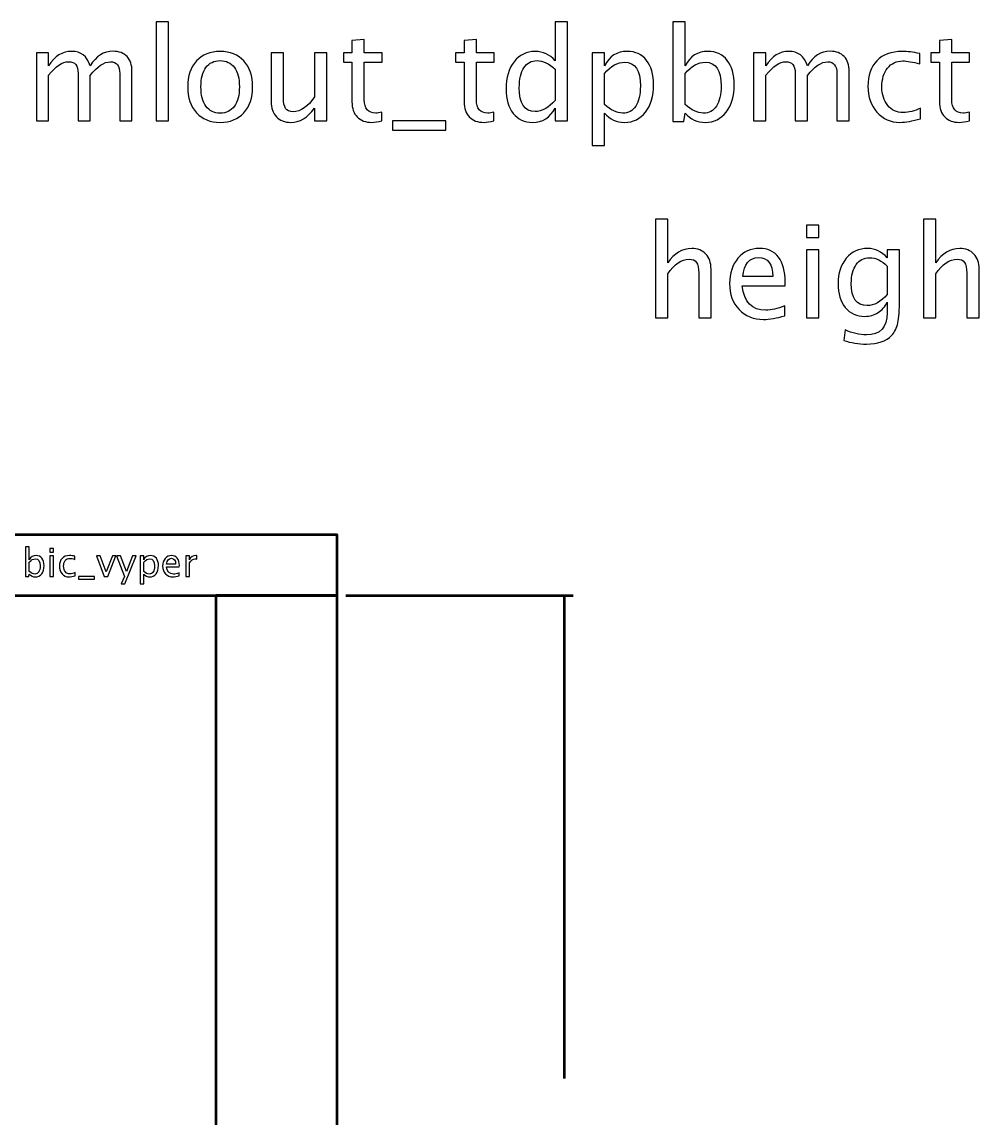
# Model space of a CAD drawing. Header units: centimetres. Extents: x -71 to 58, y -28 to 40.
# Drawn here: x -37.91 to -6.3, y 4.25 to 40.43 of the extents above; entities that cross this region are included whole.
import ezdxf

# ---------------------------------------------------------------- set-up
doc = ezdxf.new("R2010")
doc.units = ezdxf.units.CM
doc.header["$MEASUREMENT"] = 0
doc.layers.add('Layer 1', color=7, linetype='Continuous')

msp = doc.modelspace()

# ---------------------------------------------------------------- linework, layer by layer
at = {"layer": 'Layer 1', "lineweight": 53}
for points in [[(-62.5, 21.49999), (-27.5, 21.49999), (-27.5, 23.49999), (-62.5, 23.49999), (-62.5, 21.49999)], [(-31.5, -23.50001), (-27.5, -23.50001), (-27.5, 21.49999), (-31.5, 21.49999), (-31.5, -23.50001)]]:
    msp.add_lwpolyline(points, close=True, dxfattribs=at)
at = {"layer": 'Layer 1'}
for points, knots in [([(-33.4777, 37.17044), (-33.4777, 37.17044), (-33.4777, 40.43434), (-33.4777, 40.43434), (-33.4777, 40.43434), (-33.4777, 40.43434), (-33.0713, 40.43434), (-33.0713, 40.43434), (-33.0713, 40.43434), (-33.0713, 40.43434), (-33.0713, 37.17044), (-33.0713, 37.17044), (-33.0713, 37.17044), (-33.0713, 37.17044), (-33.4777, 37.17044), (-33.4777, 37.17044)], [0, 0, 0, 0, 0.2, 0.2, 0.2, 0.2, 0.4, 0.4, 0.4, 0.4, 0.6, 0.6, 0.6, 0.6, 1, 1, 1, 1]), ([(-20.29932, 37.17044), (-20.29932, 37.17044), (-20.29932, 37.59166), (-20.29932, 37.59166), (-20.29932, 37.59166), (-20.46513, 37.27698), (-20.7149, 37.11964), (-21.04862, 37.11964), (-21.04862, 37.11964), (-21.31956, 37.11964), (-21.53263, 37.21771), (-21.68786, 37.41456), (-21.68786, 37.41456), (-21.84308, 37.61141), (-21.92069, 37.88023), (-21.92069, 38.22101), (-21.92069, 38.22101), (-21.92069, 38.59354), (-21.8325, 38.89341), (-21.65681, 39.12059), (-21.65681, 39.12059), (-21.48042, 39.34708), (-21.249, 39.46067), (-20.96184, 39.46067), (-20.96184, 39.46067), (-20.69585, 39.46067), (-20.4743, 39.35907), (-20.29932, 39.15517), (-20.29932, 39.15517), (-20.29932, 39.15517), (-20.29932, 40.43434), (-20.29932, 40.43434), (-20.29932, 40.43434), (-20.29932, 40.43434), (-19.89293, 40.43434), (-19.89293, 40.43434), (-19.89293, 40.43434), (-19.89293, 40.43434), (-19.89293, 37.17044), (-19.89293, 37.17044), (-19.89293, 37.17044), (-19.89293, 37.17044), (-20.29932, 37.17044), (-20.29932, 37.17044)], [0, 0, 0, 0, 0.08333333, 0.08333333, 0.08333333, 0.08333333, 0.16666667, 0.16666667, 0.16666667, 0.16666667, 0.25, 0.25, 0.25, 0.25, 0.33333333, 0.33333333, 0.33333333, 0.33333333, 0.41666667, 0.41666667, 0.41666667, 0.41666667, 0.5, 0.5, 0.5, 0.5, 0.58333333, 0.58333333, 0.58333333, 0.58333333, 0.66666667, 0.66666667, 0.66666667, 0.66666667, 0.75, 0.75, 0.75, 0.75, 0.83333333, 0.83333333, 0.83333333, 0.83333333, 1, 1, 1, 1]), ([(-16.41453, 37.14504), (-16.41453, 37.14504), (-16.41453, 40.43434), (-16.41453, 40.43434), (-16.41453, 40.43434), (-16.41453, 40.43434), (-16.00813, 40.43434), (-16.00813, 40.43434), (-16.00813, 40.43434), (-16.00813, 40.43434), (-16.00813, 38.99007), (-16.00813, 38.99007), (-16.00813, 38.99007), (-15.84162, 39.30404), (-15.59115, 39.46067), (-15.25742, 39.46067), (-15.25742, 39.46067), (-14.98719, 39.46067), (-14.77482, 39.3626), (-14.6196, 39.16575), (-14.6196, 39.16575), (-14.46438, 38.9689), (-14.38677, 38.70008), (-14.38677, 38.3593), (-14.38677, 38.3593), (-14.38677, 37.98818), (-14.47496, 37.68832), (-14.65064, 37.46113), (-14.65064, 37.46113), (-14.82633, 37.23323), (-15.05775, 37.11964), (-15.3442, 37.11964), (-15.3442, 37.11964), (-15.6102, 37.11964), (-15.83174, 37.22124), (-16.00813, 37.42515), (-16.00813, 37.42515), (-16.00813, 37.42515), (-16.05752, 37.14504), (-16.05752, 37.14504), (-16.05752, 37.14504), (-16.05752, 37.14504), (-16.41453, 37.14504), (-16.41453, 37.14504)], [0, 0, 0, 0, 0.08333333, 0.08333333, 0.08333333, 0.08333333, 0.16666667, 0.16666667, 0.16666667, 0.16666667, 0.25, 0.25, 0.25, 0.25, 0.33333333, 0.33333333, 0.33333333, 0.33333333, 0.41666667, 0.41666667, 0.41666667, 0.41666667, 0.5, 0.5, 0.5, 0.5, 0.58333333, 0.58333333, 0.58333333, 0.58333333, 0.66666667, 0.66666667, 0.66666667, 0.66666667, 0.75, 0.75, 0.75, 0.75, 0.83333333, 0.83333333, 0.83333333, 0.83333333, 1, 1, 1, 1]), ([(-26.0228, 37.17115), (-26.14839, 37.13657), (-26.25775, 37.11964), (-26.35018, 37.11964), (-26.35018, 37.11964), (-26.55761, 37.11964), (-26.71918, 37.17891), (-26.83489, 37.29744), (-26.83489, 37.29744), (-26.95131, 37.41597), (-27.00917, 37.58037), (-27.00917, 37.79133), (-27.00917, 37.79133), (-27.00917, 37.79133), (-27.00917, 39.10931), (-27.00917, 39.10931), (-27.00917, 39.10931), (-27.00917, 39.10931), (-27.28998, 39.10931), (-27.28998, 39.10931), (-27.28998, 39.10931), (-27.28998, 39.10931), (-27.28998, 39.4141), (-27.28998, 39.4141), (-27.28998, 39.4141), (-27.28998, 39.4141), (-27.00917, 39.4141), (-27.00917, 39.4141), (-27.00917, 39.4141), (-27.00917, 39.4141), (-27.00917, 39.8198), (-27.00917, 39.8198), (-27.00917, 39.8198), (-27.00917, 39.8198), (-26.60277, 39.8586), (-26.60277, 39.8586), (-26.60277, 39.8586), (-26.60277, 39.8586), (-26.60277, 39.4141), (-26.60277, 39.4141), (-26.60277, 39.4141), (-26.60277, 39.4141), (-26.01433, 39.4141), (-26.01433, 39.4141), (-26.01433, 39.4141), (-26.01433, 39.4141), (-26.01433, 39.10931), (-26.01433, 39.10931), (-26.01433, 39.10931), (-26.01433, 39.10931), (-26.60277, 39.10931), (-26.60277, 39.10931), (-26.60277, 39.10931), (-26.60277, 39.10931), (-26.60277, 37.86471), (-26.60277, 37.86471), (-26.60277, 37.86471), (-26.60277, 37.5712), (-26.47506, 37.42444), (-26.22036, 37.42444), (-26.22036, 37.42444), (-26.16603, 37.42444), (-26.10041, 37.43361), (-26.0228, 37.45125), (-26.0228, 37.45125), (-26.0228, 37.45125), (-26.0228, 37.17115), (-26.0228, 37.17115)], [0, 0, 0, 0, 0.05555556, 0.05555556, 0.05555556, 0.05555556, 0.11111111, 0.11111111, 0.11111111, 0.11111111, 0.16666667, 0.16666667, 0.16666667, 0.16666667, 0.22222222, 0.22222222, 0.22222222, 0.22222222, 0.27777778, 0.27777778, 0.27777778, 0.27777778, 0.33333333, 0.33333333, 0.33333333, 0.33333333, 0.38888889, 0.38888889, 0.38888889, 0.38888889, 0.44444444, 0.44444444, 0.44444444, 0.44444444, 0.5, 0.5, 0.5, 0.5, 0.55555556, 0.55555556, 0.55555556, 0.55555556, 0.61111111, 0.61111111, 0.61111111, 0.61111111, 0.66666667, 0.66666667, 0.66666667, 0.66666667, 0.72222222, 0.72222222, 0.72222222, 0.72222222, 0.77777778, 0.77777778, 0.77777778, 0.77777778, 0.83333333, 0.83333333, 0.83333333, 0.83333333, 0.88888889, 0.88888889, 0.88888889, 0.88888889, 1, 1, 1, 1]), ([(-22.32286, 37.17115), (-22.44845, 37.13657), (-22.55781, 37.11964), (-22.65024, 37.11964), (-22.65024, 37.11964), (-22.85767, 37.11964), (-23.01924, 37.17891), (-23.13495, 37.29744), (-23.13495, 37.29744), (-23.25137, 37.41597), (-23.30923, 37.58037), (-23.30923, 37.79133), (-23.30923, 37.79133), (-23.30923, 37.79133), (-23.30923, 39.10931), (-23.30923, 39.10931), (-23.30923, 39.10931), (-23.30923, 39.10931), (-23.59004, 39.10931), (-23.59004, 39.10931), (-23.59004, 39.10931), (-23.59004, 39.10931), (-23.59004, 39.4141), (-23.59004, 39.4141), (-23.59004, 39.4141), (-23.59004, 39.4141), (-23.30923, 39.4141), (-23.30923, 39.4141), (-23.30923, 39.4141), (-23.30923, 39.4141), (-23.30923, 39.8198), (-23.30923, 39.8198), (-23.30923, 39.8198), (-23.30923, 39.8198), (-22.90283, 39.8586), (-22.90283, 39.8586), (-22.90283, 39.8586), (-22.90283, 39.8586), (-22.90283, 39.4141), (-22.90283, 39.4141), (-22.90283, 39.4141), (-22.90283, 39.4141), (-22.31439, 39.4141), (-22.31439, 39.4141), (-22.31439, 39.4141), (-22.31439, 39.4141), (-22.31439, 39.10931), (-22.31439, 39.10931), (-22.31439, 39.10931), (-22.31439, 39.10931), (-22.90283, 39.10931), (-22.90283, 39.10931), (-22.90283, 39.10931), (-22.90283, 39.10931), (-22.90283, 37.86471), (-22.90283, 37.86471), (-22.90283, 37.86471), (-22.90283, 37.5712), (-22.77512, 37.42444), (-22.52042, 37.42444), (-22.52042, 37.42444), (-22.46609, 37.42444), (-22.40047, 37.43361), (-22.32286, 37.45125), (-22.32286, 37.45125), (-22.32286, 37.45125), (-22.32286, 37.17115), (-22.32286, 37.17115)], [0, 0, 0, 0, 0.05555556, 0.05555556, 0.05555556, 0.05555556, 0.11111111, 0.11111111, 0.11111111, 0.11111111, 0.16666667, 0.16666667, 0.16666667, 0.16666667, 0.22222222, 0.22222222, 0.22222222, 0.22222222, 0.27777778, 0.27777778, 0.27777778, 0.27777778, 0.33333333, 0.33333333, 0.33333333, 0.33333333, 0.38888889, 0.38888889, 0.38888889, 0.38888889, 0.44444444, 0.44444444, 0.44444444, 0.44444444, 0.5, 0.5, 0.5, 0.5, 0.55555556, 0.55555556, 0.55555556, 0.55555556, 0.61111111, 0.61111111, 0.61111111, 0.61111111, 0.66666667, 0.66666667, 0.66666667, 0.66666667, 0.72222222, 0.72222222, 0.72222222, 0.72222222, 0.77777778, 0.77777778, 0.77777778, 0.77777778, 0.83333333, 0.83333333, 0.83333333, 0.83333333, 0.88888889, 0.88888889, 0.88888889, 0.88888889, 1, 1, 1, 1]), ([(-6.62636, 37.17115), (-6.75195, 37.13657), (-6.86131, 37.11964), (-6.95374, 37.11964), (-6.95374, 37.11964), (-7.16117, 37.11964), (-7.32274, 37.17891), (-7.43845, 37.29744), (-7.43845, 37.29744), (-7.55487, 37.41597), (-7.61273, 37.58037), (-7.61273, 37.79133), (-7.61273, 37.79133), (-7.61273, 37.79133), (-7.61273, 39.10931), (-7.61273, 39.10931), (-7.61273, 39.10931), (-7.61273, 39.10931), (-7.89354, 39.10931), (-7.89354, 39.10931), (-7.89354, 39.10931), (-7.89354, 39.10931), (-7.89354, 39.4141), (-7.89354, 39.4141), (-7.89354, 39.4141), (-7.89354, 39.4141), (-7.61273, 39.4141), (-7.61273, 39.4141), (-7.61273, 39.4141), (-7.61273, 39.4141), (-7.61273, 39.8198), (-7.61273, 39.8198), (-7.61273, 39.8198), (-7.61273, 39.8198), (-7.20633, 39.8586), (-7.20633, 39.8586), (-7.20633, 39.8586), (-7.20633, 39.8586), (-7.20633, 39.4141), (-7.20633, 39.4141), (-7.20633, 39.4141), (-7.20633, 39.4141), (-6.61789, 39.4141), (-6.61789, 39.4141), (-6.61789, 39.4141), (-6.61789, 39.4141), (-6.61789, 39.10931), (-6.61789, 39.10931), (-6.61789, 39.10931), (-6.61789, 39.10931), (-7.20633, 39.10931), (-7.20633, 39.10931), (-7.20633, 39.10931), (-7.20633, 39.10931), (-7.20633, 37.86471), (-7.20633, 37.86471), (-7.20633, 37.86471), (-7.20633, 37.5712), (-7.07862, 37.42444), (-6.82392, 37.42444), (-6.82392, 37.42444), (-6.76959, 37.42444), (-6.70397, 37.43361), (-6.62636, 37.45125), (-6.62636, 37.45125), (-6.62636, 37.45125), (-6.62636, 37.17115), (-6.62636, 37.17115)], [0, 0, 0, 0, 0.05555556, 0.05555556, 0.05555556, 0.05555556, 0.11111111, 0.11111111, 0.11111111, 0.11111111, 0.16666667, 0.16666667, 0.16666667, 0.16666667, 0.22222222, 0.22222222, 0.22222222, 0.22222222, 0.27777778, 0.27777778, 0.27777778, 0.27777778, 0.33333333, 0.33333333, 0.33333333, 0.33333333, 0.38888889, 0.38888889, 0.38888889, 0.38888889, 0.44444444, 0.44444444, 0.44444444, 0.44444444, 0.5, 0.5, 0.5, 0.5, 0.55555556, 0.55555556, 0.55555556, 0.55555556, 0.61111111, 0.61111111, 0.61111111, 0.61111111, 0.66666667, 0.66666667, 0.66666667, 0.66666667, 0.72222222, 0.72222222, 0.72222222, 0.72222222, 0.77777778, 0.77777778, 0.77777778, 0.77777778, 0.83333333, 0.83333333, 0.83333333, 0.83333333, 0.88888889, 0.88888889, 0.88888889, 0.88888889, 1, 1, 1, 1]), ([(-37.43022, 37.17044), (-37.43022, 37.17044), (-37.43022, 39.4141), (-37.43022, 39.4141), (-37.43022, 39.4141), (-37.43022, 39.4141), (-37.02382, 39.4141), (-37.02382, 39.4141), (-37.02382, 39.4141), (-37.02382, 39.4141), (-37.02382, 38.99007), (-37.02382, 38.99007), (-37.02382, 38.99007), (-36.82556, 39.30404), (-36.57156, 39.46067), (-36.26041, 39.46067), (-36.26041, 39.46067), (-35.96055, 39.46067), (-35.75664, 39.30404), (-35.64799, 38.99007), (-35.64799, 38.99007), (-35.45537, 39.30686), (-35.20419, 39.4649), (-34.89587, 39.4649), (-34.89587, 39.4649), (-34.69902, 39.4649), (-34.54591, 39.40705), (-34.43655, 39.29063), (-34.43655, 39.29063), (-34.32719, 39.17422), (-34.27216, 39.01123), (-34.27216, 38.80168), (-34.27216, 38.80168), (-34.27216, 38.80168), (-34.27216, 37.17044), (-34.27216, 37.17044), (-34.27216, 37.17044), (-34.27216, 37.17044), (-34.67856, 37.17044), (-34.67856, 37.17044), (-34.67856, 37.17044), (-34.67856, 37.17044), (-34.67856, 38.73466), (-34.67856, 38.73466), (-34.67856, 38.73466), (-34.67856, 38.99007), (-34.78016, 39.11777), (-34.98336, 39.11777), (-34.98336, 39.11777), (-35.19432, 39.11777), (-35.41586, 38.9689), (-35.64799, 38.67045), (-35.64799, 38.67045), (-35.64799, 38.67045), (-35.64799, 37.17044), (-35.64799, 37.17044), (-35.64799, 37.17044), (-35.64799, 37.17044), (-36.05439, 37.17044), (-36.05439, 37.17044), (-36.05439, 37.17044), (-36.05439, 37.17044), (-36.05439, 38.73607), (-36.05439, 38.73607), (-36.05439, 38.73607), (-36.05439, 38.99359), (-36.1574, 39.12201), (-36.36413, 39.12201), (-36.36413, 39.12201), (-36.56944, 39.12201), (-36.78958, 38.97243), (-37.02382, 38.67257), (-37.02382, 38.67257), (-37.02382, 38.67257), (-37.02382, 37.17044), (-37.02382, 37.17044), (-37.02382, 37.17044), (-37.02382, 37.17044), (-37.43022, 37.17044), (-37.43022, 37.17044)], [0, 0, 0, 0, 0.04761905, 0.04761905, 0.04761905, 0.04761905, 0.0952381, 0.0952381, 0.0952381, 0.0952381, 0.14285714, 0.14285714, 0.14285714, 0.14285714, 0.19047619, 0.19047619, 0.19047619, 0.19047619, 0.23809524, 0.23809524, 0.23809524, 0.23809524, 0.28571429, 0.28571429, 0.28571429, 0.28571429, 0.33333333, 0.33333333, 0.33333333, 0.33333333, 0.38095238, 0.38095238, 0.38095238, 0.38095238, 0.42857143, 0.42857143, 0.42857143, 0.42857143, 0.47619048, 0.47619048, 0.47619048, 0.47619048, 0.52380952, 0.52380952, 0.52380952, 0.52380952, 0.57142857, 0.57142857, 0.57142857, 0.57142857, 0.61904762, 0.61904762, 0.61904762, 0.61904762, 0.66666667, 0.66666667, 0.66666667, 0.66666667, 0.71428571, 0.71428571, 0.71428571, 0.71428571, 0.76190476, 0.76190476, 0.76190476, 0.76190476, 0.80952381, 0.80952381, 0.80952381, 0.80952381, 0.85714286, 0.85714286, 0.85714286, 0.85714286, 0.9047619, 0.9047619, 0.9047619, 0.9047619, 1, 1, 1, 1]), ([(-31.36104, 37.11964), (-31.69053, 37.11964), (-31.95159, 37.22477), (-32.1435, 37.43502), (-32.1435, 37.43502), (-32.33611, 37.64528), (-32.43207, 37.93103), (-32.43207, 38.29157), (-32.43207, 38.29157), (-32.43207, 38.6514), (-32.33611, 38.93644), (-32.1435, 39.14599), (-32.1435, 39.14599), (-31.95159, 39.35554), (-31.69053, 39.46067), (-31.36104, 39.46067), (-31.36104, 39.46067), (-31.03154, 39.46067), (-30.77049, 39.35554), (-30.57858, 39.14599), (-30.57858, 39.14599), (-30.38596, 38.93644), (-30.29001, 38.6514), (-30.29001, 38.29157), (-30.29001, 38.29157), (-30.29001, 37.93103), (-30.38596, 37.64528), (-30.57858, 37.43502), (-30.57858, 37.43502), (-30.77049, 37.22477), (-31.03154, 37.11964), (-31.36104, 37.11964)], [0, 0, 0, 0, 0.11111111, 0.11111111, 0.11111111, 0.11111111, 0.22222222, 0.22222222, 0.22222222, 0.22222222, 0.33333333, 0.33333333, 0.33333333, 0.33333333, 0.44444444, 0.44444444, 0.44444444, 0.44444444, 0.55555556, 0.55555556, 0.55555556, 0.55555556, 0.66666667, 0.66666667, 0.66666667, 0.66666667, 0.77777778, 0.77777778, 0.77777778, 0.77777778, 1, 1, 1, 1]), ([(-19.07871, 36.35341), (-19.07871, 36.35341), (-19.07871, 39.4141), (-19.07871, 39.4141), (-19.07871, 39.4141), (-19.07871, 39.4141), (-18.67231, 39.4141), (-18.67231, 39.4141), (-18.67231, 39.4141), (-18.67231, 39.4141), (-18.67231, 38.99007), (-18.67231, 38.99007), (-18.67231, 38.99007), (-18.5058, 39.30404), (-18.25533, 39.46067), (-17.9216, 39.46067), (-17.9216, 39.46067), (-17.65137, 39.46067), (-17.439, 39.3626), (-17.28378, 39.16575), (-17.28378, 39.16575), (-17.12856, 38.9689), (-17.05095, 38.70008), (-17.05095, 38.3593), (-17.05095, 38.3593), (-17.05095, 37.98818), (-17.13914, 37.68832), (-17.31482, 37.46113), (-17.31482, 37.46113), (-17.49051, 37.23323), (-17.72193, 37.11964), (-18.00838, 37.11964), (-18.00838, 37.11964), (-18.27438, 37.11964), (-18.49592, 37.22124), (-18.67231, 37.42515), (-18.67231, 37.42515), (-18.67231, 37.42515), (-18.67231, 36.35341), (-18.67231, 36.35341), (-18.67231, 36.35341), (-18.67231, 36.35341), (-19.07871, 36.35341), (-19.07871, 36.35341)], [0, 0, 0, 0, 0.08333333, 0.08333333, 0.08333333, 0.08333333, 0.16666667, 0.16666667, 0.16666667, 0.16666667, 0.25, 0.25, 0.25, 0.25, 0.33333333, 0.33333333, 0.33333333, 0.33333333, 0.41666667, 0.41666667, 0.41666667, 0.41666667, 0.5, 0.5, 0.5, 0.5, 0.58333333, 0.58333333, 0.58333333, 0.58333333, 0.66666667, 0.66666667, 0.66666667, 0.66666667, 0.75, 0.75, 0.75, 0.75, 0.83333333, 0.83333333, 0.83333333, 0.83333333, 1, 1, 1, 1]), ([(-13.75035, 37.17044), (-13.75035, 37.17044), (-13.75035, 39.4141), (-13.75035, 39.4141), (-13.75035, 39.4141), (-13.75035, 39.4141), (-13.34395, 39.4141), (-13.34395, 39.4141), (-13.34395, 39.4141), (-13.34395, 39.4141), (-13.34395, 38.99007), (-13.34395, 38.99007), (-13.34395, 38.99007), (-13.14569, 39.30404), (-12.89169, 39.46067), (-12.58054, 39.46067), (-12.58054, 39.46067), (-12.28068, 39.46067), (-12.07677, 39.30404), (-11.96812, 38.99007), (-11.96812, 38.99007), (-11.7755, 39.30686), (-11.52432, 39.4649), (-11.216, 39.4649), (-11.216, 39.4649), (-11.01915, 39.4649), (-10.86604, 39.40705), (-10.75668, 39.29063), (-10.75668, 39.29063), (-10.64732, 39.17422), (-10.59229, 39.01123), (-10.59229, 38.80168), (-10.59229, 38.80168), (-10.59229, 38.80168), (-10.59229, 37.17044), (-10.59229, 37.17044), (-10.59229, 37.17044), (-10.59229, 37.17044), (-10.99869, 37.17044), (-10.99869, 37.17044), (-10.99869, 37.17044), (-10.99869, 37.17044), (-10.99869, 38.73466), (-10.99869, 38.73466), (-10.99869, 38.73466), (-10.99869, 38.99007), (-11.10029, 39.11777), (-11.30349, 39.11777), (-11.30349, 39.11777), (-11.51445, 39.11777), (-11.73599, 38.9689), (-11.96812, 38.67045), (-11.96812, 38.67045), (-11.96812, 38.67045), (-11.96812, 37.17044), (-11.96812, 37.17044), (-11.96812, 37.17044), (-11.96812, 37.17044), (-12.37452, 37.17044), (-12.37452, 37.17044), (-12.37452, 37.17044), (-12.37452, 37.17044), (-12.37452, 38.73607), (-12.37452, 38.73607), (-12.37452, 38.73607), (-12.37452, 38.99359), (-12.47753, 39.12201), (-12.68426, 39.12201), (-12.68426, 39.12201), (-12.88957, 39.12201), (-13.10971, 38.97243), (-13.34395, 38.67257), (-13.34395, 38.67257), (-13.34395, 38.67257), (-13.34395, 37.17044), (-13.34395, 37.17044), (-13.34395, 37.17044), (-13.34395, 37.17044), (-13.75035, 37.17044), (-13.75035, 37.17044)], [0, 0, 0, 0, 0.04761905, 0.04761905, 0.04761905, 0.04761905, 0.0952381, 0.0952381, 0.0952381, 0.0952381, 0.14285714, 0.14285714, 0.14285714, 0.14285714, 0.19047619, 0.19047619, 0.19047619, 0.19047619, 0.23809524, 0.23809524, 0.23809524, 0.23809524, 0.28571429, 0.28571429, 0.28571429, 0.28571429, 0.33333333, 0.33333333, 0.33333333, 0.33333333, 0.38095238, 0.38095238, 0.38095238, 0.38095238, 0.42857143, 0.42857143, 0.42857143, 0.42857143, 0.47619048, 0.47619048, 0.47619048, 0.47619048, 0.52380952, 0.52380952, 0.52380952, 0.52380952, 0.57142857, 0.57142857, 0.57142857, 0.57142857, 0.61904762, 0.61904762, 0.61904762, 0.61904762, 0.66666667, 0.66666667, 0.66666667, 0.66666667, 0.71428571, 0.71428571, 0.71428571, 0.71428571, 0.76190476, 0.76190476, 0.76190476, 0.76190476, 0.80952381, 0.80952381, 0.80952381, 0.80952381, 0.85714286, 0.85714286, 0.85714286, 0.85714286, 0.9047619, 0.9047619, 0.9047619, 0.9047619, 1, 1, 1, 1]), ([(-8.23996, 37.23817), (-8.50314, 37.15915), (-8.73033, 37.11964), (-8.92153, 37.11964), (-8.92153, 37.11964), (-9.22492, 37.11964), (-9.4761, 37.23182), (-9.67577, 37.45548), (-9.67577, 37.45548), (-9.87544, 37.67985), (-9.97563, 37.96278), (-9.97563, 38.30356), (-9.97563, 38.30356), (-9.97563, 38.66763), (-9.87685, 38.95197), (-9.6793, 39.15517), (-9.6793, 39.15517), (-9.48174, 39.35907), (-9.20587, 39.46067), (-8.85168, 39.46067), (-8.85168, 39.46067), (-8.67741, 39.46067), (-8.48126, 39.43668), (-8.26536, 39.3887), (-8.26536, 39.3887), (-8.26536, 39.3887), (-8.26536, 39.04581), (-8.26536, 39.04581), (-8.26536, 39.04581), (-8.49467, 39.11354), (-8.68164, 39.14741), (-8.82558, 39.14741), (-8.82558, 39.14741), (-9.03442, 39.14741), (-9.20164, 39.06909), (-9.32652, 38.91316), (-9.32652, 38.91316), (-9.4514, 38.75723), (-9.5142, 38.54909), (-9.5142, 38.28945), (-9.5142, 38.28945), (-9.5142, 38.03757), (-9.44929, 37.83437), (-9.32017, 37.67844), (-9.32017, 37.67844), (-9.19105, 37.52322), (-9.02243, 37.44561), (-8.81288, 37.44561), (-8.81288, 37.44561), (-8.62731, 37.44561), (-8.43681, 37.49358), (-8.23996, 37.58954), (-8.23996, 37.58954), (-8.23996, 37.58954), (-8.23996, 37.23817), (-8.23996, 37.23817)], [0, 0, 0, 0, 0.06666667, 0.06666667, 0.06666667, 0.06666667, 0.13333333, 0.13333333, 0.13333333, 0.13333333, 0.2, 0.2, 0.2, 0.2, 0.26666667, 0.26666667, 0.26666667, 0.26666667, 0.33333333, 0.33333333, 0.33333333, 0.33333333, 0.4, 0.4, 0.4, 0.4, 0.46666667, 0.46666667, 0.46666667, 0.46666667, 0.53333333, 0.53333333, 0.53333333, 0.53333333, 0.6, 0.6, 0.6, 0.6, 0.66666667, 0.66666667, 0.66666667, 0.66666667, 0.73333333, 0.73333333, 0.73333333, 0.73333333, 0.8, 0.8, 0.8, 0.8, 0.86666667, 0.86666667, 0.86666667, 0.86666667, 1, 1, 1, 1]), ([(-31.36174, 37.42444), (-31.16066, 37.42444), (-31.00403, 37.49993), (-30.89255, 37.65163), (-30.89255, 37.65163), (-30.78178, 37.80262), (-30.72604, 38.0164), (-30.72604, 38.29157), (-30.72604, 38.29157), (-30.72604, 38.56603), (-30.78178, 38.77911), (-30.89255, 38.93009), (-30.89255, 38.93009), (-31.00403, 39.08038), (-31.16066, 39.15587), (-31.36174, 39.15587), (-31.36174, 39.15587), (-31.56353, 39.15587), (-31.72017, 39.08038), (-31.83023, 38.93009), (-31.83023, 38.93009), (-31.941, 38.77911), (-31.99604, 38.56603), (-31.99604, 38.29157), (-31.99604, 38.29157), (-31.99604, 38.0164), (-31.941, 37.80262), (-31.83023, 37.65163), (-31.83023, 37.65163), (-31.72017, 37.49993), (-31.56353, 37.42444), (-31.36174, 37.42444)], [0, 0, 0, 0, 0.11111111, 0.11111111, 0.11111111, 0.11111111, 0.22222222, 0.22222222, 0.22222222, 0.22222222, 0.33333333, 0.33333333, 0.33333333, 0.33333333, 0.44444444, 0.44444444, 0.44444444, 0.44444444, 0.55555556, 0.55555556, 0.55555556, 0.55555556, 0.66666667, 0.66666667, 0.66666667, 0.66666667, 0.77777778, 0.77777778, 0.77777778, 0.77777778, 1, 1, 1, 1]), ([(-28.24812, 37.17044), (-28.24812, 37.17044), (-28.24812, 37.59236), (-28.24812, 37.59236), (-28.24812, 37.59236), (-28.46473, 37.27698), (-28.7279, 37.11964), (-29.03694, 37.11964), (-29.03694, 37.11964), (-29.23308, 37.11964), (-29.38901, 37.18102), (-29.50472, 37.3045), (-29.50472, 37.3045), (-29.62113, 37.42797), (-29.67899, 37.59377), (-29.67899, 37.80332), (-29.67899, 37.80332), (-29.67899, 37.80332), (-29.67899, 39.4141), (-29.67899, 39.4141), (-29.67899, 39.4141), (-29.67899, 39.4141), (-29.27259, 39.4141), (-29.27259, 39.4141), (-29.27259, 39.4141), (-29.27259, 39.4141), (-29.27259, 37.93597), (-29.27259, 37.93597), (-29.27259, 37.93597), (-29.27259, 37.76734), (-29.2479, 37.6481), (-29.19921, 37.57755), (-29.19921, 37.57755), (-29.14982, 37.50628), (-29.06798, 37.47101), (-28.95297, 37.47101), (-28.95297, 37.47101), (-28.70462, 37.47101), (-28.46896, 37.63399), (-28.24812, 37.96066), (-28.24812, 37.96066), (-28.24812, 37.96066), (-28.24812, 39.4141), (-28.24812, 39.4141), (-28.24812, 39.4141), (-28.24812, 39.4141), (-27.84173, 39.4141), (-27.84173, 39.4141), (-27.84173, 39.4141), (-27.84173, 39.4141), (-27.84173, 37.17044), (-27.84173, 37.17044), (-27.84173, 37.17044), (-27.84173, 37.17044), (-28.24812, 37.17044), (-28.24812, 37.17044)], [0, 0, 0, 0, 0.06666667, 0.06666667, 0.06666667, 0.06666667, 0.13333333, 0.13333333, 0.13333333, 0.13333333, 0.2, 0.2, 0.2, 0.2, 0.26666667, 0.26666667, 0.26666667, 0.26666667, 0.33333333, 0.33333333, 0.33333333, 0.33333333, 0.4, 0.4, 0.4, 0.4, 0.46666667, 0.46666667, 0.46666667, 0.46666667, 0.53333333, 0.53333333, 0.53333333, 0.53333333, 0.6, 0.6, 0.6, 0.6, 0.66666667, 0.66666667, 0.66666667, 0.66666667, 0.73333333, 0.73333333, 0.73333333, 0.73333333, 0.8, 0.8, 0.8, 0.8, 0.86666667, 0.86666667, 0.86666667, 0.86666667, 1, 1, 1, 1]), ([(-20.29932, 38.87718), (-20.51029, 39.06274), (-20.70996, 39.15587), (-20.89905, 39.15587), (-20.89905, 39.15587), (-21.08531, 39.15587), (-21.22925, 39.07826), (-21.33155, 38.92233), (-21.33155, 38.92233), (-21.43386, 38.76711), (-21.48466, 38.54698), (-21.48466, 38.26193), (-21.48466, 38.26193), (-21.48466, 37.73771), (-21.31109, 37.47524), (-20.96325, 37.47524), (-20.96325, 37.47524), (-20.73747, 37.47524), (-20.51593, 37.59871), (-20.29932, 37.84495), (-20.29932, 37.84495), (-20.29932, 37.84495), (-20.29932, 38.87718), (-20.29932, 38.87718)], [0, 0, 0, 0, 0.14285714, 0.14285714, 0.14285714, 0.14285714, 0.28571429, 0.28571429, 0.28571429, 0.28571429, 0.42857143, 0.42857143, 0.42857143, 0.42857143, 0.57142857, 0.57142857, 0.57142857, 0.57142857, 0.71428571, 0.71428571, 0.71428571, 0.71428571, 1, 1, 1, 1]), ([(-18.67231, 37.70525), (-18.46276, 37.51828), (-18.26309, 37.42444), (-18.07329, 37.42444), (-18.07329, 37.42444), (-17.88632, 37.42444), (-17.74168, 37.50276), (-17.64008, 37.65868), (-17.64008, 37.65868), (-17.53778, 37.81461), (-17.48698, 38.03404), (-17.48698, 38.31767), (-17.48698, 38.31767), (-17.48698, 38.84261), (-17.66054, 39.10507), (-18.00768, 39.10507), (-18.00768, 39.10507), (-18.23487, 39.10507), (-18.45641, 38.98231), (-18.67231, 38.73607), (-18.67231, 38.73607), (-18.67231, 38.73607), (-18.67231, 37.70525), (-18.67231, 37.70525)], [0, 0, 0, 0, 0.14285714, 0.14285714, 0.14285714, 0.14285714, 0.28571429, 0.28571429, 0.28571429, 0.28571429, 0.42857143, 0.42857143, 0.42857143, 0.42857143, 0.57142857, 0.57142857, 0.57142857, 0.57142857, 0.71428571, 0.71428571, 0.71428571, 0.71428571, 1, 1, 1, 1]), ([(-16.00813, 37.70525), (-15.79858, 37.51828), (-15.59891, 37.42444), (-15.40911, 37.42444), (-15.40911, 37.42444), (-15.22214, 37.42444), (-15.0775, 37.50276), (-14.9759, 37.65868), (-14.9759, 37.65868), (-14.8736, 37.81461), (-14.8228, 38.03404), (-14.8228, 38.31767), (-14.8228, 38.31767), (-14.8228, 38.84261), (-14.99636, 39.10507), (-15.3435, 39.10507), (-15.3435, 39.10507), (-15.57069, 39.10507), (-15.79223, 38.98231), (-16.00813, 38.73607), (-16.00813, 38.73607), (-16.00813, 38.73607), (-16.00813, 37.70525), (-16.00813, 37.70525)], [0, 0, 0, 0, 0.14285714, 0.14285714, 0.14285714, 0.14285714, 0.28571429, 0.28571429, 0.28571429, 0.28571429, 0.42857143, 0.42857143, 0.42857143, 0.42857143, 0.57142857, 0.57142857, 0.57142857, 0.57142857, 0.71428571, 0.71428571, 0.71428571, 0.71428571, 1, 1, 1, 1]), ([(-25.67143, 36.86564), (-25.67143, 36.86564), (-25.67143, 37.17044), (-25.67143, 37.17044), (-25.67143, 37.17044), (-25.67143, 37.17044), (-23.91036, 37.17044), (-23.91036, 37.17044), (-23.91036, 37.17044), (-23.91036, 37.17044), (-23.91036, 36.86564), (-23.91036, 36.86564), (-23.91036, 36.86564), (-23.91036, 36.86564), (-25.67143, 36.86564), (-25.67143, 36.86564)], [0, 0, 0, 0, 0.2, 0.2, 0.2, 0.2, 0.4, 0.4, 0.4, 0.4, 0.6, 0.6, 0.6, 0.6, 1, 1, 1, 1]), ([(-16.99133, 30.66522), (-16.99133, 30.66522), (-16.99133, 33.92912), (-16.99133, 33.92912), (-16.99133, 33.92912), (-16.99133, 33.92912), (-16.58493, 33.92912), (-16.58493, 33.92912), (-16.58493, 33.92912), (-16.58493, 33.92912), (-16.58493, 32.48485), (-16.58493, 32.48485), (-16.58493, 32.48485), (-16.36974, 32.79882), (-16.10586, 32.95545), (-15.794, 32.95545), (-15.794, 32.95545), (-15.59786, 32.95545), (-15.44193, 32.89407), (-15.32693, 32.7706), (-15.32693, 32.7706), (-15.21192, 32.64783), (-15.15407, 32.48202), (-15.15407, 32.27459), (-15.15407, 32.27459), (-15.15407, 32.27459), (-15.15407, 30.66522), (-15.15407, 30.66522), (-15.15407, 30.66522), (-15.15407, 30.66522), (-15.56046, 30.66522), (-15.56046, 30.66522), (-15.56046, 30.66522), (-15.56046, 30.66522), (-15.56046, 32.14195), (-15.56046, 32.14195), (-15.56046, 32.14195), (-15.56046, 32.30846), (-15.58516, 32.42699), (-15.63384, 32.49755), (-15.63384, 32.49755), (-15.68323, 32.56881), (-15.76437, 32.60409), (-15.87796, 32.60409), (-15.87796, 32.60409), (-16.12773, 32.60409), (-16.36339, 32.4411), (-16.58493, 32.11514), (-16.58493, 32.11514), (-16.58493, 32.11514), (-16.58493, 30.66522), (-16.58493, 30.66522), (-16.58493, 30.66522), (-16.58493, 30.66522), (-16.99133, 30.66522), (-16.99133, 30.66522)], [0, 0, 0, 0, 0.06666667, 0.06666667, 0.06666667, 0.06666667, 0.13333333, 0.13333333, 0.13333333, 0.13333333, 0.2, 0.2, 0.2, 0.2, 0.26666667, 0.26666667, 0.26666667, 0.26666667, 0.33333333, 0.33333333, 0.33333333, 0.33333333, 0.4, 0.4, 0.4, 0.4, 0.46666667, 0.46666667, 0.46666667, 0.46666667, 0.53333333, 0.53333333, 0.53333333, 0.53333333, 0.6, 0.6, 0.6, 0.6, 0.66666667, 0.66666667, 0.66666667, 0.66666667, 0.73333333, 0.73333333, 0.73333333, 0.73333333, 0.8, 0.8, 0.8, 0.8, 0.86666667, 0.86666667, 0.86666667, 0.86666667, 1, 1, 1, 1]), ([(-12.00517, 33.31952), (-12.00517, 33.31952), (-12.00517, 33.72592), (-12.00517, 33.72592), (-12.00517, 33.72592), (-12.00517, 33.72592), (-11.59877, 33.72592), (-11.59877, 33.72592), (-11.59877, 33.72592), (-11.59877, 33.72592), (-11.59877, 33.31952), (-11.59877, 33.31952), (-11.59877, 33.31952), (-11.59877, 33.31952), (-12.00517, 33.31952), (-12.00517, 33.31952)], [0, 0, 0, 0, 0.2, 0.2, 0.2, 0.2, 0.4, 0.4, 0.4, 0.4, 0.6, 0.6, 0.6, 0.6, 1, 1, 1, 1]), ([(-8.14226, 30.66522), (-8.14226, 30.66522), (-8.14226, 33.92912), (-8.14226, 33.92912), (-8.14226, 33.92912), (-8.14226, 33.92912), (-7.73586, 33.92912), (-7.73586, 33.92912), (-7.73586, 33.92912), (-7.73586, 33.92912), (-7.73586, 32.48485), (-7.73586, 32.48485), (-7.73586, 32.48485), (-7.52067, 32.79882), (-7.25679, 32.95545), (-6.94493, 32.95545), (-6.94493, 32.95545), (-6.74879, 32.95545), (-6.59286, 32.89407), (-6.47786, 32.7706), (-6.47786, 32.7706), (-6.36285, 32.64783), (-6.305, 32.48202), (-6.305, 32.27459), (-6.305, 32.27459), (-6.305, 32.27459), (-6.305, 30.66522), (-6.305, 30.66522), (-6.305, 30.66522), (-6.305, 30.66522), (-6.71139, 30.66522), (-6.71139, 30.66522), (-6.71139, 30.66522), (-6.71139, 30.66522), (-6.71139, 32.14195), (-6.71139, 32.14195), (-6.71139, 32.14195), (-6.71139, 32.30846), (-6.73609, 32.42699), (-6.78477, 32.49755), (-6.78477, 32.49755), (-6.83416, 32.56881), (-6.9153, 32.60409), (-7.02889, 32.60409), (-7.02889, 32.60409), (-7.27866, 32.60409), (-7.51432, 32.4411), (-7.73586, 32.11514), (-7.73586, 32.11514), (-7.73586, 32.11514), (-7.73586, 30.66522), (-7.73586, 30.66522), (-7.73586, 30.66522), (-7.73586, 30.66522), (-8.14226, 30.66522), (-8.14226, 30.66522)], [0, 0, 0, 0, 0.06666667, 0.06666667, 0.06666667, 0.06666667, 0.13333333, 0.13333333, 0.13333333, 0.13333333, 0.2, 0.2, 0.2, 0.2, 0.26666667, 0.26666667, 0.26666667, 0.26666667, 0.33333333, 0.33333333, 0.33333333, 0.33333333, 0.4, 0.4, 0.4, 0.4, 0.46666667, 0.46666667, 0.46666667, 0.46666667, 0.53333333, 0.53333333, 0.53333333, 0.53333333, 0.6, 0.6, 0.6, 0.6, 0.66666667, 0.66666667, 0.66666667, 0.66666667, 0.73333333, 0.73333333, 0.73333333, 0.73333333, 0.8, 0.8, 0.8, 0.8, 0.86666667, 0.86666667, 0.86666667, 0.86666667, 1, 1, 1, 1]), ([(-12.71707, 30.73719), (-12.99012, 30.65534), (-13.22366, 30.61442), (-13.4184, 30.61442), (-13.4184, 30.61442), (-13.75071, 30.61442), (-14.02094, 30.72449), (-14.22908, 30.94391), (-14.22908, 30.94391), (-14.43722, 31.16334), (-14.54164, 31.44768), (-14.54164, 31.79764), (-14.54164, 31.79764), (-14.54164, 32.13701), (-14.44992, 32.4157), (-14.26577, 32.63372), (-14.26577, 32.63372), (-14.08162, 32.85103), (-13.84596, 32.95968), (-13.5588, 32.95968), (-13.5588, 32.95968), (-13.28716, 32.95968), (-13.07691, 32.86302), (-12.92874, 32.6697), (-12.92874, 32.6697), (-12.78057, 32.47638), (-12.70649, 32.20262), (-12.70649, 31.84773), (-12.70649, 31.84773), (-12.70649, 31.84773), (-12.70861, 31.72355), (-12.70861, 31.72355), (-12.70861, 31.72355), (-12.70861, 31.72355), (-14.12677, 31.72355), (-14.12677, 31.72355), (-14.12677, 31.72355), (-14.06751, 31.18733), (-13.80575, 30.91922), (-13.3422, 30.91922), (-13.3422, 30.91922), (-13.17216, 30.91922), (-12.96402, 30.9672), (-12.71707, 31.06315), (-12.71707, 31.06315), (-12.71707, 31.06315), (-12.71707, 30.73719), (-12.71707, 30.73719)], [0, 0, 0, 0, 0.07692308, 0.07692308, 0.07692308, 0.07692308, 0.15384615, 0.15384615, 0.15384615, 0.15384615, 0.23076923, 0.23076923, 0.23076923, 0.23076923, 0.30769231, 0.30769231, 0.30769231, 0.30769231, 0.38461538, 0.38461538, 0.38461538, 0.38461538, 0.46153846, 0.46153846, 0.46153846, 0.46153846, 0.53846154, 0.53846154, 0.53846154, 0.53846154, 0.61538462, 0.61538462, 0.61538462, 0.61538462, 0.69230769, 0.69230769, 0.69230769, 0.69230769, 0.76923077, 0.76923077, 0.76923077, 0.76923077, 0.84615385, 0.84615385, 0.84615385, 0.84615385, 1, 1, 1, 1]), ([(-10.77327, 29.92015), (-10.77327, 29.92015), (-10.7253, 30.27152), (-10.7253, 30.27152), (-10.7253, 30.27152), (-10.48964, 30.16145), (-10.2561, 30.10642), (-10.02539, 30.10642), (-10.02539, 30.10642), (-9.56748, 30.10642), (-9.33817, 30.34913), (-9.33817, 30.83385), (-9.33817, 30.83385), (-9.33817, 30.83385), (-9.33817, 31.18663), (-9.33817, 31.18663), (-9.33817, 31.18663), (-9.40873, 31.03775), (-9.50892, 30.92275), (-9.63945, 30.8402), (-9.63945, 30.8402), (-9.76997, 30.75765), (-9.91532, 30.71602), (-10.07548, 30.71602), (-10.07548, 30.71602), (-10.34712, 30.71602), (-10.56231, 30.81339), (-10.72106, 31.00812), (-10.72106, 31.00812), (-10.87981, 31.20285), (-10.95954, 31.46673), (-10.95954, 31.79975), (-10.95954, 31.79975), (-10.95954, 32.14054), (-10.86923, 32.41852), (-10.68861, 32.63372), (-10.68861, 32.63372), (-10.50728, 32.84821), (-10.27374, 32.95545), (-9.98658, 32.95545), (-9.98658, 32.95545), (-9.7354, 32.95545), (-9.5188, 32.85385), (-9.33817, 32.64995), (-9.33817, 32.64995), (-9.33817, 32.64995), (-9.33817, 32.90888), (-9.33817, 32.90888), (-9.33817, 32.90888), (-9.33817, 32.90888), (-8.93178, 32.90888), (-8.93178, 32.90888), (-8.93178, 32.90888), (-8.93178, 32.90888), (-8.93178, 31.27764), (-8.93178, 31.27764), (-8.93178, 31.27764), (-8.93178, 30.92698), (-8.95012, 30.66734), (-8.98681, 30.49871), (-8.98681, 30.49871), (-9.02279, 30.33008), (-9.09194, 30.19179), (-9.19212, 30.08455), (-9.19212, 30.08455), (-9.36992, 29.89617), (-9.64791, 29.80162), (-10.02539, 29.80162), (-10.02539, 29.80162), (-10.28432, 29.80162), (-10.53338, 29.84113), (-10.77327, 29.92015)], [0, 0, 0, 0, 0.05263158, 0.05263158, 0.05263158, 0.05263158, 0.10526316, 0.10526316, 0.10526316, 0.10526316, 0.15789474, 0.15789474, 0.15789474, 0.15789474, 0.21052632, 0.21052632, 0.21052632, 0.21052632, 0.26315789, 0.26315789, 0.26315789, 0.26315789, 0.31578947, 0.31578947, 0.31578947, 0.31578947, 0.36842105, 0.36842105, 0.36842105, 0.36842105, 0.42105263, 0.42105263, 0.42105263, 0.42105263, 0.47368421, 0.47368421, 0.47368421, 0.47368421, 0.52631579, 0.52631579, 0.52631579, 0.52631579, 0.57894737, 0.57894737, 0.57894737, 0.57894737, 0.63157895, 0.63157895, 0.63157895, 0.63157895, 0.68421053, 0.68421053, 0.68421053, 0.68421053, 0.73684211, 0.73684211, 0.73684211, 0.73684211, 0.78947368, 0.78947368, 0.78947368, 0.78947368, 0.84210526, 0.84210526, 0.84210526, 0.84210526, 0.89473684, 0.89473684, 0.89473684, 0.89473684, 1, 1, 1, 1]), ([(-14.10561, 32.02835), (-14.10561, 32.02835), (-13.11501, 32.02835), (-13.11501, 32.02835), (-13.11501, 32.02835), (-13.11501, 32.44604), (-13.27094, 32.65489), (-13.58209, 32.65489), (-13.58209, 32.65489), (-13.89535, 32.65489), (-14.06962, 32.44604), (-14.10561, 32.02835)], [0, 0, 0, 0, 0.25, 0.25, 0.25, 0.25, 0.5, 0.5, 0.5, 0.5, 1, 1, 1, 1]), ([(-12.00517, 30.66522), (-12.00517, 30.66522), (-12.00517, 32.90888), (-12.00517, 32.90888), (-12.00517, 32.90888), (-12.00517, 32.90888), (-11.59877, 32.90888), (-11.59877, 32.90888), (-11.59877, 32.90888), (-11.59877, 32.90888), (-11.59877, 30.66522), (-11.59877, 30.66522), (-11.59877, 30.66522), (-11.59877, 30.66522), (-12.00517, 30.66522), (-12.00517, 30.66522)], [0, 0, 0, 0, 0.2, 0.2, 0.2, 0.2, 0.4, 0.4, 0.4, 0.4, 0.6, 0.6, 0.6, 0.6, 1, 1, 1, 1]), ([(-9.33817, 31.44133), (-9.33817, 31.44133), (-9.33817, 32.37196), (-9.33817, 32.37196), (-9.33817, 32.37196), (-9.51739, 32.55752), (-9.71282, 32.65065), (-9.92379, 32.65065), (-9.92379, 32.65065), (-10.11146, 32.65065), (-10.25822, 32.57586), (-10.36405, 32.42558), (-10.36405, 32.42558), (-10.47059, 32.276), (-10.52351, 32.06786), (-10.52351, 31.80257), (-10.52351, 31.80257), (-10.52351, 31.31504), (-10.35065, 31.07162), (-10.00422, 31.07162), (-10.00422, 31.07162), (-9.76856, 31.07162), (-9.54631, 31.19509), (-9.33817, 31.44133)], [0, 0, 0, 0, 0.14285714, 0.14285714, 0.14285714, 0.14285714, 0.28571429, 0.28571429, 0.28571429, 0.28571429, 0.42857143, 0.42857143, 0.42857143, 0.42857143, 0.57142857, 0.57142857, 0.57142857, 0.57142857, 0.71428571, 0.71428571, 0.71428571, 0.71428571, 1, 1, 1, 1]), ([(-37.78404, 22.12491), (-37.78404, 22.12491), (-37.78404, 23.11282), (-37.78404, 23.11282), (-37.78404, 23.11282), (-37.78404, 23.11282), (-37.66198, 23.11282), (-37.66198, 23.11282), (-37.66198, 23.11282), (-37.66198, 23.11282), (-37.66198, 22.67905), (-37.66198, 22.67905), (-37.66198, 22.67905), (-37.61197, 22.77335), (-37.53675, 22.82039), (-37.43651, 22.82039), (-37.43651, 22.82039), (-37.35535, 22.82039), (-37.29157, 22.79093), (-37.24495, 22.73181), (-37.24495, 22.73181), (-37.19833, 22.67269), (-37.17502, 22.59195), (-37.17502, 22.4896), (-37.17502, 22.4896), (-37.17502, 22.37814), (-37.20151, 22.28808), (-37.25428, 22.21985), (-37.25428, 22.21985), (-37.30704, 22.1514), (-37.37655, 22.11728), (-37.46258, 22.11728), (-37.46258, 22.11728), (-37.54247, 22.11728), (-37.60901, 22.1478), (-37.66198, 22.20904), (-37.66198, 22.20904), (-37.66198, 22.20904), (-37.67682, 22.12491), (-37.67682, 22.12491), (-37.67682, 22.12491), (-37.67682, 22.12491), (-37.78404, 22.12491), (-37.78404, 22.12491)], [0, 0, 0, 0, 0.08333333, 0.08333333, 0.08333333, 0.08333333, 0.16666667, 0.16666667, 0.16666667, 0.16666667, 0.25, 0.25, 0.25, 0.25, 0.33333333, 0.33333333, 0.33333333, 0.33333333, 0.41666667, 0.41666667, 0.41666667, 0.41666667, 0.5, 0.5, 0.5, 0.5, 0.58333333, 0.58333333, 0.58333333, 0.58333333, 0.66666667, 0.66666667, 0.66666667, 0.66666667, 0.75, 0.75, 0.75, 0.75, 0.83333333, 0.83333333, 0.83333333, 0.83333333, 1, 1, 1, 1]), ([(-36.98388, 22.92973), (-36.98388, 22.92973), (-36.98388, 23.05179), (-36.98388, 23.05179), (-36.98388, 23.05179), (-36.98388, 23.05179), (-36.86182, 23.05179), (-36.86182, 23.05179), (-36.86182, 23.05179), (-36.86182, 23.05179), (-36.86182, 22.92973), (-36.86182, 22.92973), (-36.86182, 22.92973), (-36.86182, 22.92973), (-36.98388, 22.92973), (-36.98388, 22.92973)], [0, 0, 0, 0, 0.2, 0.2, 0.2, 0.2, 0.4, 0.4, 0.4, 0.4, 0.6, 0.6, 0.6, 0.6, 1, 1, 1, 1]), ([(-36.98388, 22.13254), (-36.98388, 22.13254), (-36.98388, 22.8064), (-36.98388, 22.8064), (-36.98388, 22.8064), (-36.98388, 22.8064), (-36.86182, 22.8064), (-36.86182, 22.8064), (-36.86182, 22.8064), (-36.86182, 22.8064), (-36.86182, 22.13254), (-36.86182, 22.13254), (-36.86182, 22.13254), (-36.86182, 22.13254), (-36.98388, 22.13254), (-36.98388, 22.13254)], [0, 0, 0, 0, 0.2, 0.2, 0.2, 0.2, 0.4, 0.4, 0.4, 0.4, 0.6, 0.6, 0.6, 0.6, 1, 1, 1, 1]), ([(-36.14854, 22.15288), (-36.22758, 22.12915), (-36.29582, 22.11728), (-36.35324, 22.11728), (-36.35324, 22.11728), (-36.44436, 22.11728), (-36.5198, 22.15098), (-36.57977, 22.21815), (-36.57977, 22.21815), (-36.63974, 22.28554), (-36.66983, 22.37051), (-36.66983, 22.47286), (-36.66983, 22.47286), (-36.66983, 22.58221), (-36.64017, 22.6676), (-36.58083, 22.72863), (-36.58083, 22.72863), (-36.5215, 22.78987), (-36.43864, 22.82039), (-36.33226, 22.82039), (-36.33226, 22.82039), (-36.27992, 22.82039), (-36.22101, 22.81318), (-36.15617, 22.79877), (-36.15617, 22.79877), (-36.15617, 22.79877), (-36.15617, 22.69579), (-36.15617, 22.69579), (-36.15617, 22.69579), (-36.22504, 22.71613), (-36.2812, 22.7263), (-36.32442, 22.7263), (-36.32442, 22.7263), (-36.38715, 22.7263), (-36.43737, 22.70278), (-36.47488, 22.65595), (-36.47488, 22.65595), (-36.51239, 22.60912), (-36.53125, 22.54661), (-36.53125, 22.46862), (-36.53125, 22.46862), (-36.53125, 22.39297), (-36.51175, 22.33194), (-36.47297, 22.28511), (-36.47297, 22.28511), (-36.43419, 22.23849), (-36.38355, 22.21518), (-36.32061, 22.21518), (-36.32061, 22.21518), (-36.26488, 22.21518), (-36.20766, 22.22959), (-36.14854, 22.25841), (-36.14854, 22.25841), (-36.14854, 22.25841), (-36.14854, 22.15288), (-36.14854, 22.15288)], [0, 0, 0, 0, 0.06666667, 0.06666667, 0.06666667, 0.06666667, 0.13333333, 0.13333333, 0.13333333, 0.13333333, 0.2, 0.2, 0.2, 0.2, 0.26666667, 0.26666667, 0.26666667, 0.26666667, 0.33333333, 0.33333333, 0.33333333, 0.33333333, 0.4, 0.4, 0.4, 0.4, 0.46666667, 0.46666667, 0.46666667, 0.46666667, 0.53333333, 0.53333333, 0.53333333, 0.53333333, 0.6, 0.6, 0.6, 0.6, 0.66666667, 0.66666667, 0.66666667, 0.66666667, 0.73333333, 0.73333333, 0.73333333, 0.73333333, 0.8, 0.8, 0.8, 0.8, 0.86666667, 0.86666667, 0.86666667, 0.86666667, 1, 1, 1, 1]), ([(-35.18924, 22.13254), (-35.18924, 22.13254), (-35.44014, 22.8064), (-35.44014, 22.8064), (-35.44014, 22.8064), (-35.44014, 22.8064), (-35.31808, 22.8064), (-35.31808, 22.8064), (-35.31808, 22.8064), (-35.31808, 22.8064), (-35.12249, 22.28278), (-35.12249, 22.28278), (-35.12249, 22.28278), (-35.12249, 22.28278), (-34.91546, 22.8064), (-34.91546, 22.8064), (-34.91546, 22.8064), (-34.91546, 22.8064), (-34.8006, 22.8064), (-34.8006, 22.8064), (-34.8006, 22.8064), (-34.8006, 22.8064), (-35.06697, 22.13254), (-35.06697, 22.13254), (-35.06697, 22.13254), (-35.06697, 22.13254), (-35.18924, 22.13254), (-35.18924, 22.13254)], [0, 0, 0, 0, 0.125, 0.125, 0.125, 0.125, 0.25, 0.25, 0.25, 0.25, 0.375, 0.375, 0.375, 0.375, 0.5, 0.5, 0.5, 0.5, 0.625, 0.625, 0.625, 0.625, 0.75, 0.75, 0.75, 0.75, 1, 1, 1, 1]), ([(-34.63171, 21.88715), (-34.63171, 21.88715), (-34.52237, 22.13169), (-34.52237, 22.13169), (-34.52237, 22.13169), (-34.52237, 22.13169), (-34.78344, 22.8064), (-34.78344, 22.8064), (-34.78344, 22.8064), (-34.78344, 22.8064), (-34.65248, 22.8064), (-34.65248, 22.8064), (-34.65248, 22.8064), (-34.65248, 22.8064), (-34.45837, 22.29613), (-34.45837, 22.29613), (-34.45837, 22.29613), (-34.45837, 22.29613), (-34.25134, 22.8064), (-34.25134, 22.8064), (-34.25134, 22.8064), (-34.25134, 22.8064), (-34.13628, 22.8064), (-34.13628, 22.8064), (-34.13628, 22.8064), (-34.13628, 22.8064), (-34.50457, 21.88715), (-34.50457, 21.88715), (-34.50457, 21.88715), (-34.50457, 21.88715), (-34.63171, 21.88715), (-34.63171, 21.88715)], [0, 0, 0, 0, 0.11111111, 0.11111111, 0.11111111, 0.11111111, 0.22222222, 0.22222222, 0.22222222, 0.22222222, 0.33333333, 0.33333333, 0.33333333, 0.33333333, 0.44444444, 0.44444444, 0.44444444, 0.44444444, 0.55555556, 0.55555556, 0.55555556, 0.55555556, 0.66666667, 0.66666667, 0.66666667, 0.66666667, 0.77777778, 0.77777778, 0.77777778, 0.77777778, 1, 1, 1, 1]), ([(-34.00722, 21.88715), (-34.00722, 21.88715), (-34.00722, 22.8064), (-34.00722, 22.8064), (-34.00722, 22.8064), (-34.00722, 22.8064), (-33.88516, 22.8064), (-33.88516, 22.8064), (-33.88516, 22.8064), (-33.88516, 22.8064), (-33.88516, 22.67905), (-33.88516, 22.67905), (-33.88516, 22.67905), (-33.83515, 22.77335), (-33.75993, 22.82039), (-33.65969, 22.82039), (-33.65969, 22.82039), (-33.57853, 22.82039), (-33.51475, 22.79093), (-33.46813, 22.73181), (-33.46813, 22.73181), (-33.42151, 22.67269), (-33.3982, 22.59195), (-33.3982, 22.4896), (-33.3982, 22.4896), (-33.3982, 22.37814), (-33.42469, 22.28808), (-33.47746, 22.21985), (-33.47746, 22.21985), (-33.53022, 22.1514), (-33.59973, 22.11728), (-33.68576, 22.11728), (-33.68576, 22.11728), (-33.76565, 22.11728), (-33.83219, 22.1478), (-33.88516, 22.20904), (-33.88516, 22.20904), (-33.88516, 22.20904), (-33.88516, 21.88715), (-33.88516, 21.88715), (-33.88516, 21.88715), (-33.88516, 21.88715), (-34.00722, 21.88715), (-34.00722, 21.88715)], [0, 0, 0, 0, 0.08333333, 0.08333333, 0.08333333, 0.08333333, 0.16666667, 0.16666667, 0.16666667, 0.16666667, 0.25, 0.25, 0.25, 0.25, 0.33333333, 0.33333333, 0.33333333, 0.33333333, 0.41666667, 0.41666667, 0.41666667, 0.41666667, 0.5, 0.5, 0.5, 0.5, 0.58333333, 0.58333333, 0.58333333, 0.58333333, 0.66666667, 0.66666667, 0.66666667, 0.66666667, 0.75, 0.75, 0.75, 0.75, 0.83333333, 0.83333333, 0.83333333, 0.83333333, 1, 1, 1, 1]), ([(-32.71247, 22.15415), (-32.79448, 22.12957), (-32.86462, 22.11728), (-32.92311, 22.11728), (-32.92311, 22.11728), (-33.02291, 22.11728), (-33.10408, 22.15034), (-33.16659, 22.21624), (-33.16659, 22.21624), (-33.2291, 22.28215), (-33.26046, 22.36754), (-33.26046, 22.47265), (-33.26046, 22.47265), (-33.26046, 22.57458), (-33.23291, 22.65828), (-33.17761, 22.72376), (-33.17761, 22.72376), (-33.1223, 22.78903), (-33.05152, 22.82166), (-32.96528, 22.82166), (-32.96528, 22.82166), (-32.88369, 22.82166), (-32.82054, 22.79263), (-32.77604, 22.73457), (-32.77604, 22.73457), (-32.73154, 22.6765), (-32.70929, 22.59428), (-32.70929, 22.4877), (-32.70929, 22.4877), (-32.70929, 22.4877), (-32.70993, 22.4504), (-32.70993, 22.4504), (-32.70993, 22.4504), (-32.70993, 22.4504), (-33.13586, 22.4504), (-33.13586, 22.4504), (-33.13586, 22.4504), (-33.11806, 22.28935), (-33.03944, 22.20883), (-32.90022, 22.20883), (-32.90022, 22.20883), (-32.84915, 22.20883), (-32.78664, 22.22324), (-32.71247, 22.25206), (-32.71247, 22.25206), (-32.71247, 22.25206), (-32.71247, 22.15415), (-32.71247, 22.15415)], [0, 0, 0, 0, 0.07692308, 0.07692308, 0.07692308, 0.07692308, 0.15384615, 0.15384615, 0.15384615, 0.15384615, 0.23076923, 0.23076923, 0.23076923, 0.23076923, 0.30769231, 0.30769231, 0.30769231, 0.30769231, 0.38461538, 0.38461538, 0.38461538, 0.38461538, 0.46153846, 0.46153846, 0.46153846, 0.46153846, 0.53846154, 0.53846154, 0.53846154, 0.53846154, 0.61538462, 0.61538462, 0.61538462, 0.61538462, 0.69230769, 0.69230769, 0.69230769, 0.69230769, 0.76923077, 0.76923077, 0.76923077, 0.76923077, 0.84615385, 0.84615385, 0.84615385, 0.84615385, 1, 1, 1, 1]), ([(-32.49866, 22.13254), (-32.49866, 22.13254), (-32.49866, 22.8064), (-32.49866, 22.8064), (-32.49866, 22.8064), (-32.49866, 22.8064), (-32.3766, 22.8064), (-32.3766, 22.8064), (-32.3766, 22.8064), (-32.3766, 22.8064), (-32.3766, 22.67905), (-32.3766, 22.67905), (-32.3766, 22.67905), (-32.32808, 22.77335), (-32.25772, 22.82039), (-32.16533, 22.82039), (-32.16533, 22.82039), (-32.15283, 22.82039), (-32.13969, 22.81933), (-32.12613, 22.81721), (-32.12613, 22.81721), (-32.12613, 22.81721), (-32.12613, 22.70299), (-32.12613, 22.70299), (-32.12613, 22.70299), (-32.14732, 22.70999), (-32.16597, 22.71359), (-32.18207, 22.71359), (-32.18207, 22.71359), (-32.25963, 22.71359), (-32.32447, 22.66782), (-32.3766, 22.57606), (-32.3766, 22.57606), (-32.3766, 22.57606), (-32.3766, 22.13254), (-32.3766, 22.13254), (-32.3766, 22.13254), (-32.3766, 22.13254), (-32.49866, 22.13254), (-32.49866, 22.13254)], [0, 0, 0, 0, 0.09090909, 0.09090909, 0.09090909, 0.09090909, 0.18181818, 0.18181818, 0.18181818, 0.18181818, 0.27272727, 0.27272727, 0.27272727, 0.27272727, 0.36363636, 0.36363636, 0.36363636, 0.36363636, 0.45454545, 0.45454545, 0.45454545, 0.45454545, 0.54545455, 0.54545455, 0.54545455, 0.54545455, 0.63636364, 0.63636364, 0.63636364, 0.63636364, 0.72727273, 0.72727273, 0.72727273, 0.72727273, 0.81818182, 0.81818182, 0.81818182, 0.81818182, 1, 1, 1, 1]), ([(-37.66198, 22.29317), (-37.59905, 22.23701), (-37.53908, 22.20883), (-37.48207, 22.20883), (-37.48207, 22.20883), (-37.42592, 22.20883), (-37.38248, 22.23235), (-37.35196, 22.27918), (-37.35196, 22.27918), (-37.32124, 22.32601), (-37.30598, 22.39191), (-37.30598, 22.4771), (-37.30598, 22.4771), (-37.30598, 22.63476), (-37.35811, 22.71359), (-37.46237, 22.71359), (-37.46237, 22.71359), (-37.5306, 22.71359), (-37.59714, 22.67672), (-37.66198, 22.60276), (-37.66198, 22.60276), (-37.66198, 22.60276), (-37.66198, 22.29317), (-37.66198, 22.29317)], [0, 0, 0, 0, 0.14285714, 0.14285714, 0.14285714, 0.14285714, 0.28571429, 0.28571429, 0.28571429, 0.28571429, 0.42857143, 0.42857143, 0.42857143, 0.42857143, 0.57142857, 0.57142857, 0.57142857, 0.57142857, 0.71428571, 0.71428571, 0.71428571, 0.71428571, 1, 1, 1, 1]), ([(-33.88516, 22.29317), (-33.82223, 22.23701), (-33.76226, 22.20883), (-33.70525, 22.20883), (-33.70525, 22.20883), (-33.6491, 22.20883), (-33.60566, 22.23235), (-33.57514, 22.27918), (-33.57514, 22.27918), (-33.54442, 22.32601), (-33.52916, 22.39191), (-33.52916, 22.4771), (-33.52916, 22.4771), (-33.52916, 22.63476), (-33.58129, 22.71359), (-33.68555, 22.71359), (-33.68555, 22.71359), (-33.75378, 22.71359), (-33.82032, 22.67672), (-33.88516, 22.60276), (-33.88516, 22.60276), (-33.88516, 22.60276), (-33.88516, 22.29317), (-33.88516, 22.29317)], [0, 0, 0, 0, 0.14285714, 0.14285714, 0.14285714, 0.14285714, 0.28571429, 0.28571429, 0.28571429, 0.28571429, 0.42857143, 0.42857143, 0.42857143, 0.42857143, 0.57142857, 0.57142857, 0.57142857, 0.57142857, 0.71428571, 0.71428571, 0.71428571, 0.71428571, 1, 1, 1, 1]), ([(-33.1295, 22.54194), (-33.1295, 22.54194), (-32.83199, 22.54194), (-32.83199, 22.54194), (-32.83199, 22.54194), (-32.83199, 22.66739), (-32.87882, 22.73012), (-32.97227, 22.73012), (-32.97227, 22.73012), (-33.06636, 22.73012), (-33.1187, 22.66739), (-33.1295, 22.54194)], [0, 0, 0, 0, 0.25, 0.25, 0.25, 0.25, 0.5, 0.5, 0.5, 0.5, 1, 1, 1, 1]), ([(-36.0339, 22.041), (-36.0339, 22.041), (-36.0339, 22.13254), (-36.0339, 22.13254), (-36.0339, 22.13254), (-36.0339, 22.13254), (-35.50498, 22.13254), (-35.50498, 22.13254), (-35.50498, 22.13254), (-35.50498, 22.13254), (-35.50498, 22.041), (-35.50498, 22.041), (-35.50498, 22.041), (-35.50498, 22.041), (-36.0339, 22.041), (-36.0339, 22.041)], [0, 0, 0, 0, 0.2, 0.2, 0.2, 0.2, 0.4, 0.4, 0.4, 0.4, 0.6, 0.6, 0.6, 0.6, 1, 1, 1, 1])]:
    msp.add_open_spline(points, degree=3, knots=knots, dxfattribs=at)
at = {"layer": 'Layer 1', "lineweight": 53}
for points in [[(-27.20894, 21.49999), (-27.20894, 21.49999), (-19.70893, 21.49999), (-19.70893, 21.49999)], [(-19.99999, 21.49999), (-19.99999, 21.49999), (-19.99999, 5.55895), (-19.99999, 5.55895)]]:
    msp.add_open_spline(points, degree=3, dxfattribs=at)

doc.saveas('drawing.dxf')
